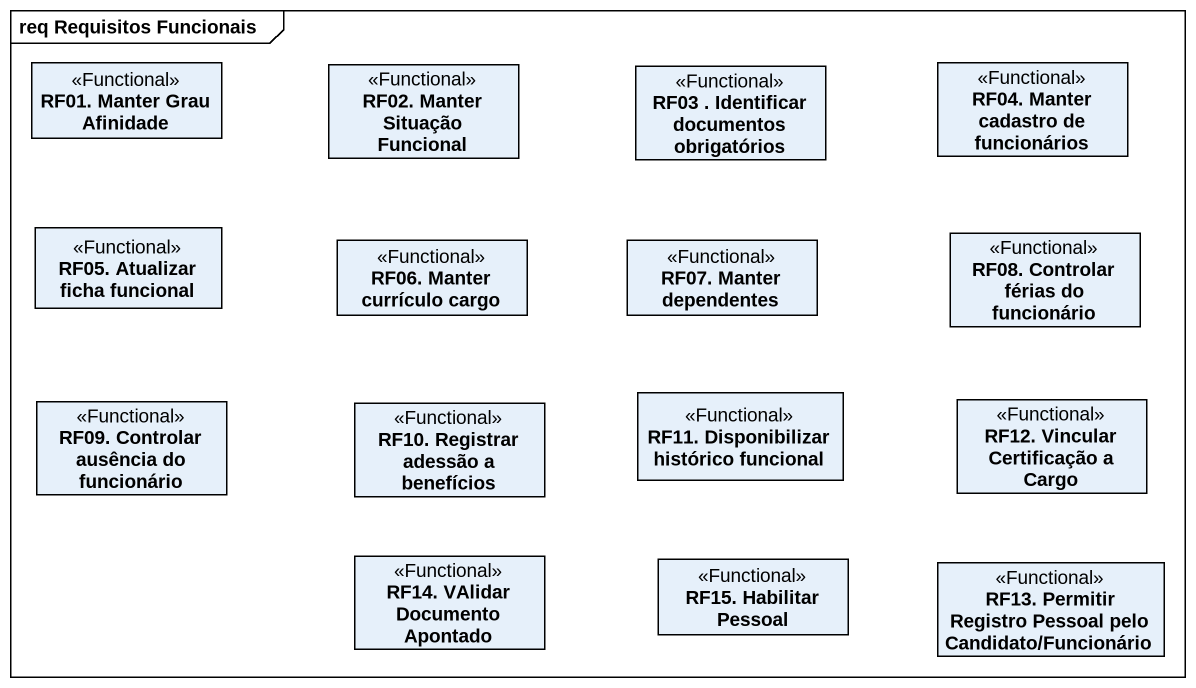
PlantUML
@startuml
mainframe req Requisitos Funcionais
hide circle
hide empty members
class "RF01. Manter Grau Afinidade" as RF01_Manter_Grau_Afinidade <<Functional>>
class "RF02. Manter Situação Funcional" as RF02_Manter_Situação <<Functional>>
class "RF03 . Identificar documentos obrigatórios" as RF03_Identificar_documentos <<Functional>>
class "RF04. Manter cadastro de funcionários" as RF04_Manter_cadastro_de <<Functional>>
class "RF05. Atualizar ficha funcional" as RF05_Atualizar_ficha <<Functional>>
class "RF06. Manter currículo cargo" as RF06_Manter_currículo_cargo <<Functional>>
class "RF07. Manter dependentes" as RF07_Manter_dependentes <<Functional>>
class "RF08. Controlar férias do funcionário" as RF08_Controlar_férias_do <<Functional>>
class "RF09. Controlar ausência do funcionário" as RF09_Controlar_ausência_do <<Functional>>
class "RF10. Registrar adessão a benefícios" as RF10_Registrar_adessão_a <<Functional>>
class "RF11. Disponibilizar histórico funcional" as RF11_Disponibilizar <<Functional>>
class "RF12. Vincular Certificação a Cargo" as RF12_Vincular_Certificação <<Functional>>
class "RF14. VAlidar Documento Apontado" as RF14_VAlidar_Documento <<Functional>>
class "RF15. Habilitar Pessoal" as RF15_Habilitar_Pessoal <<Functional>>
class "RF13. Permitir Registro Pessoal pelo Candidato/Funcionário" as RF13_Permitir_Registro <<Functional>>
@enduml
